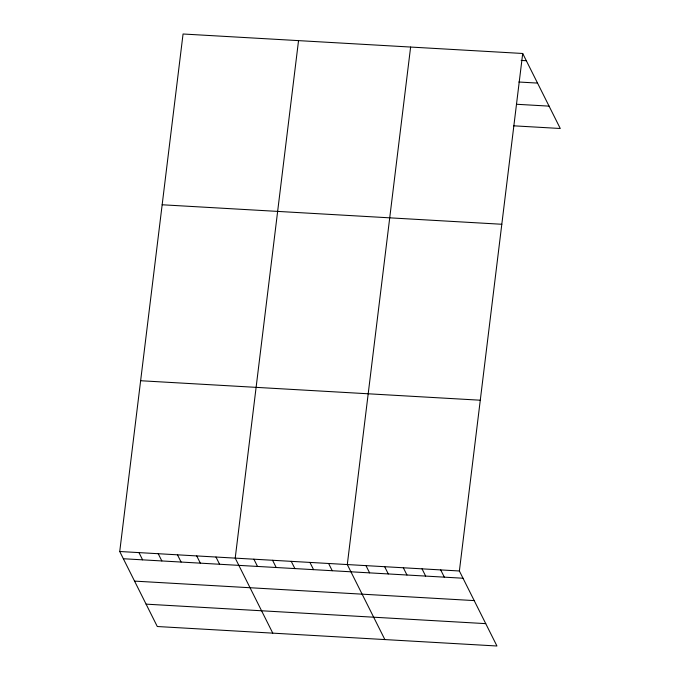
<?xml version="1.0" encoding="UTF-8"?>
<svg xmlns="http://www.w3.org/2000/svg" width="680" height="680" viewBox="0 0 680 680"><rect width="100%" height="100%" fill="white"/><g stroke="black" fill="none" stroke-linecap="round" stroke-linejoin="round"><path stroke-width="1.02" d="M522.707 53.482L459.383 570.987L496.944 646L157.293 626.518L119.731 551.505L183.056 34L522.707 53.482L560.269 128.494L513.57 125.817M298.537 40.621L235.212 558.127L272.774 633.139M410.618 47.056L347.301 564.562L384.863 639.574M521.144 60.427L526.328 60.724M518.848 82.016L537.531 83.087M516.902 104.286L549.075 106.131M162.155 204.773L501.815 224.264M140.624 380.732L480.284 400.214M119.731 551.505L459.383 570.987M123.352 558.739L463.012 578.229M134.555 581.111L474.206 600.593M146.089 604.146L485.75 623.637M440.7 569.917L444.329 577.159M422.025 568.846L425.646 576.087M403.342 567.774L406.963 575.008M384.659 566.703L388.288 573.937M365.976 565.633L369.605 572.866M328.618 563.49L332.24 570.724M309.935 562.419L313.556 569.653M291.252 561.348L294.882 568.582M272.578 560.269L276.199 567.511M253.895 559.198L257.516 566.44M215.968 557.022L219.589 564.264M196.715 555.917L200.345 563.159M177.471 554.821L181.093 562.054M158.227 553.715L161.849 560.949M138.975 552.611L142.605 559.844"/></g></svg>
